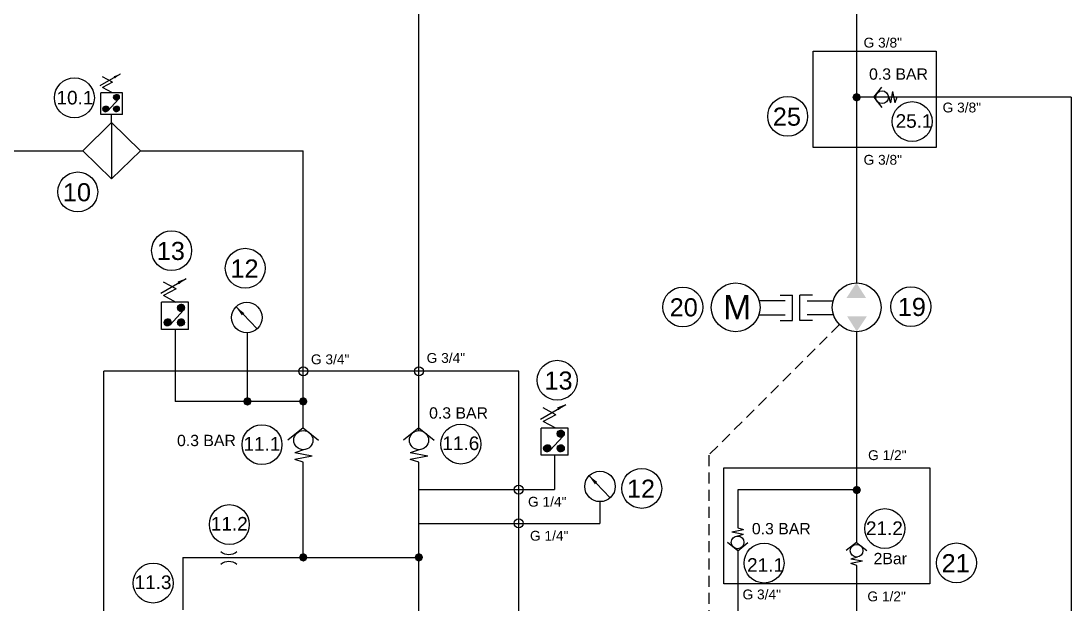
# Model space of a CAD drawing. Header units: inches. Extents: x -45549 to -45252, y 2679 to 2889.
# Drawn here: x -45481.1 to -45374.3, y 2745.2 to 2804.5 of the extents above; entities that cross this region are included whole.
import ezdxf

# ---------------------------------------------------------------- set-up
doc = ezdxf.new("R2010")
doc.units = ezdxf.units.IN
doc.header["$MEASUREMENT"] = 0
doc.linetypes.add('HIDDEN', pattern=[3.5, 2.25, -1.25])
doc.layers.add('katman 1', color=7, linetype='Continuous')
doc.styles.get("Standard").update_dxf_attribs({"font": 'arial.ttf'})

msp = doc.modelspace()

# ---------------------------------------------------------------- linework, layer by layer
at = {"color": 5, "linetype": 'ByBlock'}
for p, q in [((-45440.66, 2762.87), (-45440.66, 2817.24)), ((-45396.13, 2777.89), (-45396.13, 2816.89)), ((-45374.33, 2796.78), (-45396.13, 2796.78)), ((-45374.33, 2796.78), (-45374.33, 2705.15)), ((-45501.73, 2791.34), (-45474.83, 2791.34)), ((-45468.98, 2791.34), (-45452.42, 2791.34)), ((-45452.42, 2763.16), (-45452.42, 2791.34)), ((-45465.46, 2773.17), (-45465.46, 2765.84)), ((-45458.1, 2765.84), (-45458.1, 2772.85)), ((-45396.12, 2751.47), (-45396.12, 2772.94)), ((-45452.42, 2765.84), (-45465.46, 2765.84)), ((-45426.85, 2760.36), (-45426.85, 2756.87)), ((-45452.42, 2749.97), (-45452.42, 2759.65)), ((-45440.66, 2747.22), (-45440.66, 2759.65)), ((-45440.66, 2738.34), (-45440.66, 2758.73)), ((-45440.66, 2756.87), (-45426.85, 2756.87)), ((-45408.23, 2756.83), (-45408.23, 2752.98)), ((-45396.12, 2756.83), (-45408.23, 2756.83)), ((-45422.24, 2755.64), (-45422.24, 2753.43)), ((-45440.66, 2753.43), (-45422.24, 2753.43)), ((-45408.23, 2750.65), (-45408.23, 2693.37)), ((-45464.68, 2749.97), (-45440.66, 2749.97)), ((-45464.68, 2749.97), (-45464.68, 2744.63)), ((-45396.12, 2741.48), (-45396.12, 2749.15))]:
    msp.add_line(p, q, dxfattribs=at)
at = {"color": 7, "linetype": 'ByBlock'}
for p, q in [((-45473.07, 2797.97), (-45471, 2799.17)), ((-45471.81, 2798.32), (-45472.84, 2798.87)), ((-45471.81, 2798.32), (-45472.84, 2797.77)), ((-45471.81, 2797.22), (-45472.84, 2797.77)), ((-45471.21, 2796.59), (-45472.3, 2795.4)), ((-45471.7, 2796.85), (-45471.35, 2796.5)), ((-45471.7, 2796.83), (-45471.37, 2796.5)), ((-45471.7, 2796.82), (-45471.38, 2796.5)), ((-45471.7, 2796.81), (-45471.39, 2796.5)), ((-45471.7, 2796.79), (-45471.41, 2796.49)), ((-45471.7, 2796.78), (-45471.42, 2796.49)), ((-45471.7, 2796.76), (-45471.44, 2796.5)), ((-45471.7, 2796.74), (-45471.46, 2796.5)), ((-45471.7, 2796.72), (-45471.48, 2796.5)), ((-45471.69, 2796.88), (-45471.32, 2796.51)), ((-45471.69, 2796.87), (-45471.33, 2796.51)), ((-45471.69, 2796.86), (-45471.34, 2796.5)), ((-45471.69, 2796.7), (-45471.5, 2796.51)), ((-45471.68, 2796.9), (-45471.29, 2796.52)), ((-45471.68, 2796.89), (-45471.3, 2796.52)), ((-45471.68, 2796.68), (-45471.52, 2796.51)), ((-45471.67, 2796.92), (-45471.27, 2796.53)), ((-45471.67, 2796.91), (-45471.28, 2796.53)), ((-45471.67, 2796.65), (-45471.55, 2796.53)), ((-45471.66, 2796.93), (-45471.26, 2796.54)), ((-45471.65, 2796.95), (-45471.25, 2796.55)), ((-45471.65, 2796.94), (-45471.25, 2796.54)), ((-45471.64, 2796.96), (-45471.24, 2796.56)), ((-45471.64, 2796.61), (-45471.59, 2796.56)), ((-45471.63, 2796.98), (-45471.22, 2796.57)), ((-45471.63, 2796.97), (-45471.23, 2796.56)), ((-45471.62, 2796.99), (-45471.21, 2796.58)), ((-45471.61, 2796.99), (-45471.2, 2796.59)), ((-45471.6, 2797), (-45471.2, 2796.6)), ((-45471.59, 2797.01), (-45471.19, 2796.61)), ((-45471.58, 2797.01), (-45471.18, 2796.61)), ((-45471.57, 2797.03), (-45471.17, 2796.63)), ((-45471.57, 2797.02), (-45471.18, 2796.62)), ((-45471.56, 2797.03), (-45471.17, 2796.64)), ((-45471.55, 2797.04), (-45471.16, 2796.65)), ((-45471.53, 2797.04), (-45471.15, 2796.66)), ((-45471.52, 2797.05), (-45471.15, 2796.67)), ((-45471.51, 2797.05), (-45471.15, 2796.69)), ((-45471.5, 2797.06), (-45471.14, 2796.7)), ((-45471.49, 2797.06), (-45471.14, 2796.71)), ((-45471.48, 2797.06), (-45471.14, 2796.72)), ((-45471.46, 2797.07), (-45471.13, 2796.74)), ((-45471.45, 2797.07), (-45471.13, 2796.75)), ((-45471.43, 2797.07), (-45471.13, 2796.76)), ((-45471.42, 2797.07), (-45471.13, 2796.78)), ((-45471.4, 2797.07), (-45471.13, 2796.79)), ((-45471.39, 2797.07), (-45471.13, 2796.81)), ((-45471.37, 2797.06), (-45471.13, 2796.83)), ((-45471.35, 2797.06), (-45471.14, 2796.85)), ((-45471.33, 2797.05), (-45471.14, 2796.87)), ((-45471.3, 2797.04), (-45471.15, 2796.9)), ((-45471.27, 2797.03), (-45471.17, 2796.93)), ((-45472.8, 2795.64), (-45472.46, 2795.31)), ((-45472.8, 2795.63), (-45472.48, 2795.31)), ((-45472.8, 2795.62), (-45472.49, 2795.31)), ((-45472.8, 2795.6), (-45472.51, 2795.31)), ((-45472.8, 2795.59), (-45472.52, 2795.31)), ((-45472.8, 2795.57), (-45472.54, 2795.31)), ((-45472.8, 2795.55), (-45472.55, 2795.31)), ((-45472.8, 2795.53), (-45472.57, 2795.31)), ((-45472.79, 2795.68), (-45472.43, 2795.32)), ((-45472.79, 2795.67), (-45472.44, 2795.32)), ((-45472.79, 2795.66), (-45472.45, 2795.31)), ((-45472.79, 2795.51), (-45472.59, 2795.32)), ((-45472.78, 2795.7), (-45472.4, 2795.33)), ((-45472.78, 2795.69), (-45472.41, 2795.32)), ((-45472.78, 2795.49), (-45472.62, 2795.33)), ((-45472.77, 2795.73), (-45472.38, 2795.34)), ((-45472.77, 2795.72), (-45472.39, 2795.33)), ((-45472.77, 2795.46), (-45472.65, 2795.34)), ((-45472.76, 2795.75), (-45472.36, 2795.35)), ((-45472.76, 2795.74), (-45472.37, 2795.34)), ((-45472.75, 2795.75), (-45472.35, 2795.36)), ((-45472.74, 2795.77), (-45472.33, 2795.37)), ((-45472.74, 2795.76), (-45472.34, 2795.36)), ((-45472.74, 2795.42), (-45472.69, 2795.37)), ((-45472.73, 2795.78), (-45472.33, 2795.38)), ((-45472.72, 2795.8), (-45472.31, 2795.39)), ((-45472.72, 2795.79), (-45472.32, 2795.38)), ((-45472.71, 2795.81), (-45472.3, 2795.4)), ((-45472.7, 2795.81), (-45472.29, 2795.41)), ((-45472.69, 2795.82), (-45472.29, 2795.42)), ((-45472.68, 2795.83), (-45472.28, 2795.43)), ((-45472.67, 2795.83), (-45472.27, 2795.43)), ((-45472.66, 2795.84), (-45472.27, 2795.44)), ((-45472.65, 2795.84), (-45472.26, 2795.45)), ((-45472.64, 2795.85), (-45472.26, 2795.46)), ((-45472.63, 2795.85), (-45472.25, 2795.47)), ((-45472.62, 2795.86), (-45472.25, 2795.49)), ((-45472.61, 2795.86), (-45472.24, 2795.5)), ((-45472.6, 2795.87), (-45472.24, 2795.51)), ((-45472.59, 2795.87), (-45472.24, 2795.52)), ((-45472.57, 2795.87), (-45472.23, 2795.53)), ((-45472.56, 2795.88), (-45472.23, 2795.55)), ((-45472.55, 2795.88), (-45472.23, 2795.56)), ((-45472.53, 2795.88), (-45472.23, 2795.57)), ((-45472.52, 2795.88), (-45472.23, 2795.59)), ((-45472.5, 2795.88), (-45472.23, 2795.61)), ((-45472.48, 2795.88), (-45472.23, 2795.62)), ((-45472.47, 2795.88), (-45472.23, 2795.64)), ((-45472.45, 2795.87), (-45472.24, 2795.66)), ((-45472.42, 2795.87), (-45472.24, 2795.68)), ((-45472.4, 2795.86), (-45472.25, 2795.71)), ((-45472.37, 2795.84), (-45472.27, 2795.74)), ((-45471.91, 2794.22), (-45471.91, 2795.03)), ((-45471.7, 2795.66), (-45471.35, 2795.31)), ((-45471.7, 2795.64), (-45471.37, 2795.31)), ((-45471.7, 2795.63), (-45471.38, 2795.31)), ((-45471.7, 2795.62), (-45471.39, 2795.31)), ((-45471.7, 2795.6), (-45471.41, 2795.31)), ((-45471.7, 2795.59), (-45471.42, 2795.31)), ((-45471.7, 2795.57), (-45471.44, 2795.31)), ((-45471.7, 2795.55), (-45471.46, 2795.31)), ((-45471.7, 2795.53), (-45471.48, 2795.31)), ((-45471.69, 2795.69), (-45471.32, 2795.32)), ((-45471.69, 2795.68), (-45471.33, 2795.32)), ((-45471.69, 2795.67), (-45471.34, 2795.32)), ((-45471.69, 2795.51), (-45471.5, 2795.32)), ((-45471.68, 2795.72), (-45471.29, 2795.33)), ((-45471.68, 2795.7), (-45471.3, 2795.33)), ((-45471.68, 2795.49), (-45471.52, 2795.33)), ((-45471.67, 2795.74), (-45471.27, 2795.34)), ((-45471.67, 2795.73), (-45471.28, 2795.34)), ((-45471.67, 2795.46), (-45471.55, 2795.34)), ((-45471.66, 2795.75), (-45471.26, 2795.35)), ((-45471.65, 2795.76), (-45471.25, 2795.36)), ((-45471.65, 2795.75), (-45471.25, 2795.36)), ((-45471.64, 2795.77), (-45471.24, 2795.37)), ((-45471.64, 2795.42), (-45471.59, 2795.37)), ((-45471.63, 2795.79), (-45471.22, 2795.38)), ((-45471.63, 2795.78), (-45471.23, 2795.38)), ((-45471.62, 2795.8), (-45471.21, 2795.39)), ((-45471.61, 2795.81), (-45471.2, 2795.4)), ((-45471.6, 2795.81), (-45471.2, 2795.41)), ((-45471.59, 2795.82), (-45471.19, 2795.42)), ((-45471.58, 2795.83), (-45471.18, 2795.43)), ((-45471.57, 2795.84), (-45471.17, 2795.44)), ((-45471.57, 2795.83), (-45471.18, 2795.43)), ((-45471.56, 2795.84), (-45471.17, 2795.45)), ((-45471.55, 2795.85), (-45471.16, 2795.46)), ((-45471.53, 2795.85), (-45471.15, 2795.47)), ((-45471.52, 2795.86), (-45471.15, 2795.49)), ((-45471.51, 2795.86), (-45471.15, 2795.5)), ((-45471.5, 2795.87), (-45471.14, 2795.51)), ((-45471.49, 2795.87), (-45471.14, 2795.52)), ((-45471.48, 2795.87), (-45471.14, 2795.53)), ((-45471.46, 2795.88), (-45471.13, 2795.55)), ((-45471.45, 2795.88), (-45471.13, 2795.56)), ((-45471.43, 2795.88), (-45471.13, 2795.57)), ((-45471.42, 2795.88), (-45471.13, 2795.59)), ((-45471.4, 2795.88), (-45471.13, 2795.61)), ((-45471.39, 2795.88), (-45471.13, 2795.62)), ((-45471.37, 2795.88), (-45471.13, 2795.64)), ((-45471.35, 2795.87), (-45471.14, 2795.66)), ((-45471.33, 2795.87), (-45471.14, 2795.68)), ((-45471.3, 2795.86), (-45471.15, 2795.71)), ((-45471.27, 2795.84), (-45471.17, 2795.74)), ((-45471.91, 2794.22), (-45471.91, 2788.47)), ((-45403.4, 2776.07), (-45406.05, 2776.07)), ((-45401.16, 2776.07), (-45398.52, 2776.07)), ((-45406.08, 2774.64), (-45403.4, 2774.64)), ((-45398.48, 2774.64), (-45401.16, 2774.64)), ((-45423.35, 2758.28), (-45421.2, 2756.04))]:
    msp.add_line(p, q, dxfattribs=at)
at = {"color": 2, "ltscale": 5}
for p, q in [((-45470.8, 2797.23), (-45473.01, 2797.23)), ((-45473.01, 2795.03), (-45473.01, 2797.23)), ((-45470.8, 2795.02), (-45470.8, 2797.23)), ((-45470.8, 2795.02), (-45473.01, 2795.03)), ((-45474.83, 2791.34), (-45471.91, 2794.22)), ((-45468.98, 2791.34), (-45471.91, 2794.22)), ((-45474.83, 2791.34), (-45471.91, 2788.47)), ((-45468.98, 2791.34), (-45471.91, 2788.47)), ((-45464.09, 2775.92), (-45466.84, 2775.92)), ((-45466.84, 2773.17), (-45466.84, 2775.92)), ((-45464.09, 2773.17), (-45464.09, 2775.92)), ((-45464.09, 2773.17), (-45466.84, 2773.17))]:
    msp.add_line(p, q, dxfattribs=at)
at = {"color": 2, "linetype": 'ByBlock'}
for p, q in [((-45394.39, 2796.78), (-45393.56, 2797.82)), ((-45392.47, 2797.38), (-45392.69, 2796.2)), ((-45392.47, 2797.38), (-45392.24, 2796.2)), ((-45394.39, 2796.78), (-45393.56, 2795.74)), ((-45392.91, 2796.86), (-45392.69, 2796.2)), ((-45392.05, 2796.78), (-45392.24, 2796.2)), ((-45403.92, 2776.64), (-45402.65, 2776.64)), ((-45402.65, 2774.07), (-45402.65, 2776.64)), ((-45400.64, 2776.64), (-45401.92, 2776.64)), ((-45401.92, 2774.07), (-45401.92, 2776.64)), ((-45403.92, 2774.07), (-45402.65, 2774.07)), ((-45400.64, 2774.07), (-45401.92, 2774.07)), ((-45452.42, 2763.16), (-45453.98, 2761.9)), ((-45452.42, 2763.16), (-45450.86, 2761.9)), ((-45440.66, 2763.16), (-45442.21, 2761.9)), ((-45440.66, 2763.16), (-45439.1, 2761.9)), ((-45425.47, 2763.12), (-45428.22, 2763.12)), ((-45428.22, 2760.36), (-45428.22, 2763.12)), ((-45425.47, 2760.36), (-45425.47, 2763.12)), ((-45452.3, 2760.93), (-45453.29, 2760.61)), ((-45452.42, 2760.89), (-45452.42, 2760.92)), ((-45440.54, 2760.93), (-45441.53, 2760.61)), ((-45440.66, 2760.89), (-45440.66, 2760.92)), ((-45451.52, 2760.27), (-45453.29, 2760.61)), ((-45451.52, 2760.27), (-45453.29, 2759.93)), ((-45452.42, 2759.65), (-45453.29, 2759.93)), ((-45439.76, 2760.27), (-45441.53, 2760.61)), ((-45439.76, 2760.27), (-45441.53, 2759.93)), ((-45440.66, 2759.65), (-45441.53, 2759.93)), ((-45425.47, 2760.36), (-45428.22, 2760.36)), ((-45408.83, 2752.57), (-45407.65, 2752.8)), ((-45408.83, 2752.57), (-45407.65, 2752.35)), ((-45408.31, 2752.13), (-45407.65, 2752.35)), ((-45408.23, 2752.98), (-45407.65, 2752.8)), ((-45408.23, 2750.65), (-45409.27, 2751.49)), ((-45408.23, 2750.65), (-45407.19, 2751.49)), ((-45396.15, 2751.49), (-45397.19, 2750.66)), ((-45396.15, 2751.49), (-45395.11, 2750.66)), ((-45396.07, 2750.01), (-45396.73, 2749.8)), ((-45395.55, 2749.57), (-45396.73, 2749.8)), ((-45395.55, 2749.57), (-45396.73, 2749.34)), ((-45396.12, 2749.15), (-45396.73, 2749.34))]:
    msp.add_line(p, q, dxfattribs=at)
at = {"color": 7}
for p, q in [((-45466.92, 2776.85), (-45464.34, 2778.35)), ((-45465.35, 2777.29), (-45466.64, 2777.98)), ((-45465.35, 2777.29), (-45466.64, 2776.6)), ((-45465.35, 2775.91), (-45466.64, 2776.6)), ((-45464.91, 2775.72), (-45464.5, 2775.31)), ((-45464.89, 2775.72), (-45464.5, 2775.32)), ((-45464.88, 2775.72), (-45464.49, 2775.34)), ((-45464.86, 2775.72), (-45464.49, 2775.36)), ((-45464.84, 2775.72), (-45464.49, 2775.38)), ((-45464.82, 2775.72), (-45464.5, 2775.4)), ((-45464.79, 2775.72), (-45464.5, 2775.42)), ((-45464.59, 2775.12), (-45465.96, 2773.63)), ((-45465.21, 2775.43), (-45464.79, 2775.01)), ((-45465.21, 2775.41), (-45464.81, 2775.01)), ((-45465.21, 2775.39), (-45464.82, 2775.01)), ((-45465.21, 2775.37), (-45464.84, 2775)), ((-45465.21, 2775.35), (-45464.86, 2775)), ((-45465.21, 2775.33), (-45464.88, 2775.01)), ((-45465.21, 2775.31), (-45464.9, 2775.01)), ((-45465.2, 2775.46), (-45464.76, 2775.02)), ((-45465.2, 2775.44), (-45464.77, 2775.01)), ((-45465.2, 2775.29), (-45464.93, 2775.01)), ((-45465.2, 2775.26), (-45464.95, 2775.02)), ((-45465.19, 2775.49), (-45464.73, 2775.03)), ((-45465.19, 2775.47), (-45464.74, 2775.02)), ((-45465.19, 2775.23), (-45464.98, 2775.03)), ((-45465.18, 2775.52), (-45464.7, 2775.04)), ((-45465.18, 2775.5), (-45464.71, 2775.03)), ((-45465.17, 2775.53), (-45464.69, 2775.04)), ((-45465.17, 2775.2), (-45465.02, 2775.04)), ((-45465.16, 2775.55), (-45464.66, 2775.06)), ((-45465.16, 2775.54), (-45464.67, 2775.05)), ((-45465.15, 2775.57), (-45464.65, 2775.07)), ((-45465.14, 2775.58), (-45464.64, 2775.07)), ((-45465.14, 2775.14), (-45465.07, 2775.08)), ((-45465.13, 2775.59), (-45464.63, 2775.08)), ((-45465.12, 2775.6), (-45464.62, 2775.09)), ((-45465.11, 2775.61), (-45464.61, 2775.1)), ((-45465.1, 2775.62), (-45464.6, 2775.11)), ((-45465.09, 2775.63), (-45464.59, 2775.12)), ((-45465.08, 2775.64), (-45464.58, 2775.13)), ((-45465.07, 2775.65), (-45464.57, 2775.14)), ((-45465.06, 2775.65), (-45464.56, 2775.15)), ((-45465.05, 2775.66), (-45464.55, 2775.17)), ((-45465.04, 2775.67), (-45464.55, 2775.18)), ((-45465.03, 2775.68), (-45464.54, 2775.19)), ((-45465.01, 2775.68), (-45464.53, 2775.2)), ((-45465, 2775.69), (-45464.53, 2775.22)), ((-45464.99, 2775.7), (-45464.52, 2775.23)), ((-45464.97, 2775.7), (-45464.51, 2775.24)), ((-45464.96, 2775.71), (-45464.51, 2775.26)), ((-45464.94, 2775.71), (-45464.51, 2775.27)), ((-45464.93, 2775.71), (-45464.5, 2775.29)), ((-45464.77, 2775.71), (-45464.5, 2775.45)), ((-45464.74, 2775.7), (-45464.51, 2775.48)), ((-45464.71, 2775.69), (-45464.52, 2775.51)), ((-45464.67, 2775.67), (-45464.54, 2775.55)), ((-45459.26, 2775.46), (-45457.11, 2773.23)), ((-45466.58, 2773.94), (-45466.16, 2773.52)), ((-45466.58, 2773.92), (-45466.18, 2773.52)), ((-45466.58, 2773.91), (-45466.2, 2773.52)), ((-45466.58, 2773.89), (-45466.21, 2773.52)), ((-45466.58, 2773.87), (-45466.23, 2773.52)), ((-45466.58, 2773.85), (-45466.25, 2773.52)), ((-45466.58, 2773.83), (-45466.28, 2773.52)), ((-45466.58, 2773.8), (-45466.3, 2773.53)), ((-45466.57, 2773.99), (-45466.11, 2773.54)), ((-45466.57, 2773.97), (-45466.13, 2773.53)), ((-45466.57, 2773.96), (-45466.14, 2773.53)), ((-45466.57, 2773.78), (-45466.33, 2773.53)), ((-45466.56, 2774.02), (-45466.09, 2773.55)), ((-45466.56, 2774), (-45466.1, 2773.54)), ((-45466.56, 2773.75), (-45466.36, 2773.54)), ((-45466.55, 2774.03), (-45466.07, 2773.55)), ((-45466.54, 2774.06), (-45466.05, 2773.57)), ((-45466.54, 2774.04), (-45466.06, 2773.56)), ((-45466.54, 2773.71), (-45466.39, 2773.56)), ((-45466.53, 2774.07), (-45466.03, 2773.57)), ((-45466.52, 2774.08), (-45466.02, 2773.58)), ((-45466.51, 2774.09), (-45466.01, 2773.59)), ((-45466.51, 2773.66), (-45466.45, 2773.59)), ((-45466.5, 2774.11), (-45465.99, 2773.61)), ((-45466.5, 2774.1), (-45466, 2773.6)), ((-45466.49, 2774.12), (-45465.98, 2773.62)), ((-45466.48, 2774.13), (-45465.97, 2773.63)), ((-45466.47, 2774.14), (-45465.96, 2773.64)), ((-45466.46, 2774.15), (-45465.95, 2773.65)), ((-45466.45, 2774.16), (-45465.94, 2773.66)), ((-45466.43, 2774.17), (-45465.93, 2773.67)), ((-45466.42, 2774.18), (-45465.93, 2773.68)), ((-45466.41, 2774.18), (-45465.92, 2773.69)), ((-45466.4, 2774.19), (-45465.91, 2773.7)), ((-45466.39, 2774.2), (-45465.9, 2773.72)), ((-45466.37, 2774.2), (-45465.9, 2773.73)), ((-45466.36, 2774.21), (-45465.89, 2773.74)), ((-45466.34, 2774.22), (-45465.89, 2773.76)), ((-45466.33, 2774.22), (-45465.88, 2773.77)), ((-45466.31, 2774.22), (-45465.88, 2773.79)), ((-45466.3, 2774.23), (-45465.87, 2773.8)), ((-45466.28, 2774.23), (-45465.87, 2773.82)), ((-45466.27, 2774.23), (-45465.87, 2773.84)), ((-45466.25, 2774.24), (-45465.87, 2773.85)), ((-45466.23, 2774.24), (-45465.87, 2773.87)), ((-45466.21, 2774.24), (-45465.87, 2773.89)), ((-45466.19, 2774.23), (-45465.87, 2773.91)), ((-45466.16, 2774.23), (-45465.87, 2773.94)), ((-45466.14, 2774.23), (-45465.88, 2773.96)), ((-45466.11, 2774.22), (-45465.88, 2773.99)), ((-45466.08, 2774.21), (-45465.9, 2774.02)), ((-45466.04, 2774.19), (-45465.92, 2774.06)), ((-45465.21, 2773.94), (-45464.79, 2773.52)), ((-45465.21, 2773.92), (-45464.81, 2773.52)), ((-45465.21, 2773.91), (-45464.82, 2773.52)), ((-45465.21, 2773.89), (-45464.84, 2773.52)), ((-45465.21, 2773.87), (-45464.86, 2773.52)), ((-45465.21, 2773.85), (-45464.88, 2773.52)), ((-45465.21, 2773.83), (-45464.9, 2773.52)), ((-45465.2, 2773.97), (-45464.76, 2773.53)), ((-45465.2, 2773.96), (-45464.77, 2773.53)), ((-45465.2, 2773.8), (-45464.93, 2773.53)), ((-45465.2, 2773.78), (-45464.95, 2773.53)), ((-45465.19, 2774), (-45464.73, 2773.54)), ((-45465.19, 2773.99), (-45464.74, 2773.54)), ((-45465.19, 2773.75), (-45464.98, 2773.54)), ((-45465.18, 2774.03), (-45464.7, 2773.55)), ((-45465.18, 2774.02), (-45464.71, 2773.55)), ((-45465.17, 2774.04), (-45464.69, 2773.56)), ((-45465.17, 2773.71), (-45465.02, 2773.56)), ((-45465.16, 2774.07), (-45464.66, 2773.57)), ((-45465.16, 2774.06), (-45464.67, 2773.57)), ((-45465.15, 2774.08), (-45464.65, 2773.58)), ((-45465.14, 2774.09), (-45464.64, 2773.59)), ((-45465.14, 2773.66), (-45465.07, 2773.59)), ((-45465.13, 2774.1), (-45464.63, 2773.6)), ((-45465.12, 2774.11), (-45464.62, 2773.61)), ((-45465.11, 2774.12), (-45464.61, 2773.62)), ((-45465.1, 2774.13), (-45464.6, 2773.63)), ((-45465.09, 2774.14), (-45464.59, 2773.64)), ((-45465.08, 2774.15), (-45464.58, 2773.65)), ((-45465.07, 2774.16), (-45464.57, 2773.66)), ((-45465.06, 2774.17), (-45464.56, 2773.67)), ((-45465.05, 2774.18), (-45464.55, 2773.68)), ((-45465.04, 2774.18), (-45464.55, 2773.69)), ((-45465.03, 2774.19), (-45464.54, 2773.7)), ((-45465.01, 2774.2), (-45464.53, 2773.72)), ((-45465, 2774.2), (-45464.53, 2773.73)), ((-45464.99, 2774.21), (-45464.52, 2773.74)), ((-45464.97, 2774.22), (-45464.51, 2773.76)), ((-45464.96, 2774.22), (-45464.51, 2773.77)), ((-45464.94, 2774.22), (-45464.51, 2773.79)), ((-45464.93, 2774.23), (-45464.5, 2773.8)), ((-45464.91, 2774.23), (-45464.5, 2773.82)), ((-45464.89, 2774.23), (-45464.5, 2773.84)), ((-45464.88, 2774.24), (-45464.49, 2773.85)), ((-45464.86, 2774.24), (-45464.49, 2773.87)), ((-45464.84, 2774.24), (-45464.49, 2773.89)), ((-45464.82, 2774.23), (-45464.5, 2773.91)), ((-45464.79, 2774.23), (-45464.5, 2773.94)), ((-45464.77, 2774.23), (-45464.5, 2773.96)), ((-45464.74, 2774.22), (-45464.51, 2773.99)), ((-45464.71, 2774.21), (-45464.52, 2774.02)), ((-45464.67, 2774.19), (-45464.54, 2774.06)), ((-45428.3, 2764.04), (-45425.72, 2765.54)), ((-45426.73, 2764.48), (-45428.02, 2765.17)), ((-45426.73, 2764.48), (-45428.02, 2763.79)), ((-45426.73, 2763.11), (-45428.02, 2763.79)), ((-45426.32, 2762.9), (-45425.89, 2762.47)), ((-45426.31, 2762.91), (-45425.88, 2762.48)), ((-45426.29, 2762.91), (-45425.88, 2762.5)), ((-45426.28, 2762.91), (-45425.88, 2762.52)), ((-45426.26, 2762.91), (-45425.88, 2762.53)), ((-45426.24, 2762.92), (-45425.88, 2762.55)), ((-45426.22, 2762.91), (-45425.88, 2762.57)), ((-45426.2, 2762.91), (-45425.88, 2762.59)), ((-45426.17, 2762.91), (-45425.88, 2762.62)), ((-45426.15, 2762.9), (-45425.89, 2762.64)), ((-45425.97, 2762.31), (-45427.34, 2760.83)), ((-45426.59, 2762.62), (-45426.17, 2762.2)), ((-45426.59, 2762.6), (-45426.19, 2762.2)), ((-45426.59, 2762.59), (-45426.21, 2762.2)), ((-45426.59, 2762.57), (-45426.22, 2762.2)), ((-45426.59, 2762.55), (-45426.24, 2762.2)), ((-45426.59, 2762.53), (-45426.26, 2762.2)), ((-45426.59, 2762.51), (-45426.29, 2762.2)), ((-45426.59, 2762.48), (-45426.31, 2762.2)), ((-45426.58, 2762.67), (-45426.12, 2762.21)), ((-45426.58, 2762.65), (-45426.14, 2762.21)), ((-45426.58, 2762.64), (-45426.15, 2762.21)), ((-45426.58, 2762.46), (-45426.34, 2762.21)), ((-45426.57, 2762.7), (-45426.1, 2762.23)), ((-45426.57, 2762.68), (-45426.11, 2762.22)), ((-45426.57, 2762.43), (-45426.37, 2762.22)), ((-45426.56, 2762.71), (-45426.08, 2762.23)), ((-45426.55, 2762.73), (-45426.06, 2762.24)), ((-45426.55, 2762.72), (-45426.07, 2762.24)), ((-45426.55, 2762.39), (-45426.4, 2762.24)), ((-45426.54, 2762.75), (-45426.04, 2762.25)), ((-45426.53, 2762.76), (-45426.03, 2762.26)), ((-45426.52, 2762.77), (-45426.02, 2762.27)), ((-45426.52, 2762.34), (-45426.46, 2762.27)), ((-45426.51, 2762.79), (-45426, 2762.29)), ((-45426.51, 2762.78), (-45426.01, 2762.28)), ((-45426.5, 2762.8), (-45425.99, 2762.29)), ((-45426.49, 2762.81), (-45425.98, 2762.3)), ((-45426.48, 2762.82), (-45425.97, 2762.31)), ((-45426.47, 2762.83), (-45425.96, 2762.32)), ((-45426.46, 2762.84), (-45425.95, 2762.34)), ((-45426.44, 2762.85), (-45425.94, 2762.35)), ((-45426.43, 2762.86), (-45425.94, 2762.36)), ((-45426.42, 2762.86), (-45425.93, 2762.37)), ((-45426.41, 2762.87), (-45425.92, 2762.38)), ((-45426.4, 2762.88), (-45425.91, 2762.4)), ((-45426.38, 2762.88), (-45425.91, 2762.41)), ((-45426.37, 2762.89), (-45425.9, 2762.42)), ((-45426.35, 2762.89), (-45425.9, 2762.44)), ((-45426.34, 2762.9), (-45425.89, 2762.45)), ((-45426.12, 2762.9), (-45425.89, 2762.67)), ((-45426.09, 2762.89), (-45425.91, 2762.7)), ((-45426.05, 2762.86), (-45425.93, 2762.74)), ((-45427.97, 2761.08), (-45427.6, 2760.71)), ((-45427.97, 2761.06), (-45427.62, 2760.71)), ((-45427.96, 2761.15), (-45427.53, 2760.72)), ((-45427.96, 2761.13), (-45427.54, 2760.72)), ((-45427.96, 2761.12), (-45427.56, 2760.71)), ((-45427.96, 2761.1), (-45427.58, 2760.71)), ((-45427.96, 2761.04), (-45427.64, 2760.71)), ((-45427.96, 2761.02), (-45427.66, 2760.71)), ((-45427.96, 2761), (-45427.68, 2760.72)), ((-45427.95, 2761.18), (-45427.5, 2760.73)), ((-45427.95, 2761.17), (-45427.51, 2760.72)), ((-45427.95, 2760.97), (-45427.71, 2760.73)), ((-45427.94, 2761.21), (-45427.47, 2760.74)), ((-45427.94, 2761.2), (-45427.48, 2760.73)), ((-45427.94, 2760.94), (-45427.74, 2760.74)), ((-45427.93, 2761.24), (-45427.44, 2760.75)), ((-45427.93, 2761.22), (-45427.45, 2760.75)), ((-45427.93, 2760.9), (-45427.77, 2760.75)), ((-45427.92, 2761.25), (-45427.43, 2760.76)), ((-45427.91, 2761.26), (-45427.42, 2760.77)), ((-45427.9, 2761.28), (-45427.39, 2760.78)), ((-45427.9, 2761.27), (-45427.4, 2760.77)), ((-45427.89, 2761.3), (-45427.38, 2760.79)), ((-45427.89, 2760.85), (-45427.83, 2760.79)), ((-45427.88, 2761.31), (-45427.37, 2760.8)), ((-45427.87, 2761.32), (-45427.36, 2760.81)), ((-45427.86, 2761.33), (-45427.35, 2760.82)), ((-45427.85, 2761.34), (-45427.34, 2760.83)), ((-45427.84, 2761.34), (-45427.33, 2760.84)), ((-45427.83, 2761.35), (-45427.32, 2760.85)), ((-45427.82, 2761.36), (-45427.32, 2760.86)), ((-45427.8, 2761.37), (-45427.31, 2760.87)), ((-45427.79, 2761.38), (-45427.3, 2760.88)), ((-45427.78, 2761.38), (-45427.29, 2760.9)), ((-45427.77, 2761.39), (-45427.29, 2760.91)), ((-45427.75, 2761.4), (-45427.28, 2760.92)), ((-45427.74, 2761.4), (-45427.27, 2760.94)), ((-45427.73, 2761.41), (-45427.27, 2760.95)), ((-45427.71, 2761.41), (-45427.26, 2760.96)), ((-45427.7, 2761.42), (-45427.26, 2760.98)), ((-45427.68, 2761.42), (-45427.26, 2761)), ((-45427.66, 2761.42), (-45427.25, 2761.01)), ((-45427.65, 2761.43), (-45427.25, 2761.03)), ((-45427.63, 2761.43), (-45427.25, 2761.05)), ((-45427.61, 2761.43), (-45427.25, 2761.07)), ((-45427.59, 2761.43), (-45427.25, 2761.09)), ((-45427.57, 2761.43), (-45427.25, 2761.11)), ((-45427.55, 2761.42), (-45427.25, 2761.13)), ((-45427.52, 2761.42), (-45427.26, 2761.15)), ((-45427.49, 2761.41), (-45427.27, 2761.18)), ((-45427.46, 2761.4), (-45427.28, 2761.21)), ((-45427.42, 2761.38), (-45427.3, 2761.25)), ((-45426.59, 2761.13), (-45426.17, 2760.72)), ((-45426.59, 2761.12), (-45426.19, 2760.71)), ((-45426.59, 2761.1), (-45426.21, 2760.71)), ((-45426.59, 2761.08), (-45426.22, 2760.71)), ((-45426.59, 2761.06), (-45426.24, 2760.71)), ((-45426.59, 2761.04), (-45426.26, 2760.71)), ((-45426.59, 2761.02), (-45426.29, 2760.71)), ((-45426.59, 2761), (-45426.31, 2760.72)), ((-45426.58, 2761.18), (-45426.12, 2760.73)), ((-45426.58, 2761.17), (-45426.14, 2760.72)), ((-45426.58, 2761.15), (-45426.15, 2760.72)), ((-45426.58, 2760.97), (-45426.34, 2760.73)), ((-45426.57, 2761.21), (-45426.1, 2760.74)), ((-45426.57, 2761.2), (-45426.11, 2760.73)), ((-45426.57, 2760.94), (-45426.37, 2760.74)), ((-45426.56, 2761.22), (-45426.08, 2760.75)), ((-45426.55, 2761.25), (-45426.06, 2760.76)), ((-45426.55, 2761.24), (-45426.07, 2760.75)), ((-45426.55, 2760.9), (-45426.4, 2760.75)), ((-45426.54, 2761.26), (-45426.04, 2760.77)), ((-45426.53, 2761.27), (-45426.03, 2760.77)), ((-45426.52, 2761.28), (-45426.02, 2760.78)), ((-45426.52, 2760.85), (-45426.46, 2760.79)), ((-45426.51, 2761.31), (-45426, 2760.8)), ((-45426.51, 2761.3), (-45426.01, 2760.79)), ((-45426.5, 2761.32), (-45425.99, 2760.81)), ((-45426.49, 2761.33), (-45425.98, 2760.82)), ((-45426.48, 2761.34), (-45425.97, 2760.83)), ((-45426.47, 2761.34), (-45425.96, 2760.84)), ((-45426.46, 2761.35), (-45425.95, 2760.85)), ((-45426.44, 2761.36), (-45425.94, 2760.86)), ((-45426.43, 2761.37), (-45425.94, 2760.87)), ((-45426.42, 2761.38), (-45425.93, 2760.88)), ((-45426.41, 2761.38), (-45425.92, 2760.9)), ((-45426.4, 2761.39), (-45425.91, 2760.91)), ((-45426.38, 2761.4), (-45425.91, 2760.92)), ((-45426.37, 2761.4), (-45425.9, 2760.94)), ((-45426.35, 2761.41), (-45425.9, 2760.95)), ((-45426.34, 2761.41), (-45425.89, 2760.96)), ((-45426.32, 2761.42), (-45425.89, 2760.98)), ((-45426.31, 2761.42), (-45425.88, 2761)), ((-45426.29, 2761.42), (-45425.88, 2761.01)), ((-45426.28, 2761.43), (-45425.88, 2761.03)), ((-45426.26, 2761.43), (-45425.88, 2761.05)), ((-45426.24, 2761.43), (-45425.88, 2761.07)), ((-45426.22, 2761.43), (-45425.88, 2761.09)), ((-45426.2, 2761.43), (-45425.88, 2761.11)), ((-45426.17, 2761.42), (-45425.88, 2761.13)), ((-45426.15, 2761.42), (-45425.89, 2761.15)), ((-45426.12, 2761.41), (-45425.89, 2761.18)), ((-45426.09, 2761.4), (-45425.91, 2761.21)), ((-45426.05, 2761.38), (-45425.93, 2761.25))]:
    msp.add_line(p, q, dxfattribs=at)
at = {"color": 4, "linetype": 'HIDDEN', "ltscale": 0.5}
for p, q in [((-45397.88, 2773.66), (-45411.18, 2760.36)), ((-45411.18, 2760.36), (-45411.18, 2693.37))]:
    msp.add_line(p, q, dxfattribs=at)
at = {"color": 3, "linetype": 'ByBlock'}
for p, q in [((-45430.51, 2768.91), (-45472.72, 2768.91)), ((-45472.72, 2733.99), (-45472.72, 2768.91)), ((-45430.51, 2726.31), (-45430.51, 2768.91))]:
    msp.add_line(p, q, dxfattribs=at)
for points in [[(-45388.04, 2791.68), (-45400.57, 2791.68), (-45400.57, 2801.47), (-45388.04, 2801.47)], [(-45388.69, 2747.28), (-45409.63, 2747.28), (-45409.63, 2759.07), (-45388.69, 2759.07)]]:
    msp.add_lwpolyline(points, close=True, dxfattribs=at)
at = {"color": 7, "linetype": 'Continuous'}
for centre in [(-45475.7, 2796.72), (-45403.15, 2794.84), (-45390.49, 2794.31), (-45475.36, 2787.15), (-45465.81, 2781.18), (-45458.32, 2779.39), (-45413.81, 2775.44), (-45390.62, 2775.48), (-45426.59, 2767.99), (-45417.99, 2756.99), (-45393.27, 2752.9), (-45405.55, 2749.39), (-45385.98, 2749.41)]:
    msp.add_circle(centre, 2.03, dxfattribs=at)
at = {"color": 2, "linetype": 'ByBlock'}
for centre, radius in [((-45393.55, 2796.79), 0.648), ((-45408.44, 2775.41), 2.48), ((-45396.13, 2775.41), 2.48), ((-45452.41, 2761.9), 0.972), ((-45440.65, 2761.9), 0.972), ((-45422.24, 2757.19), 1.55), ((-45408.24, 2751.49), 0.648), ((-45396.14, 2750.65), 0.648)]:
    msp.add_circle(centre, radius, dxfattribs=at)
at = {"color": 7, "linetype": 'ByBlock'}
for centre, radius in [((-45471.42, 2796.78), 0.287), ((-45472.51, 2795.59), 0.287), ((-45471.42, 2795.59), 0.287), ((-45452.42, 2768.91), 0.46), ((-45440.66, 2768.91), 0.46), ((-45430.51, 2756.87), 0.46), ((-45430.51, 2753.43), 0.46)]:
    msp.add_circle(centre, radius, dxfattribs=at)
at = {"color": 7}
for centre, radius in [((-45464.85, 2775.36), 0.359), ((-45466.22, 2773.88), 0.359), ((-45464.85, 2773.88), 0.359), ((-45456.62, 2761.44), 2.03), ((-45436.39, 2761.5), 2.03), ((-45426.23, 2762.56), 0.359), ((-45427.61, 2761.07), 0.359), ((-45426.23, 2761.07), 0.359), ((-45459.94, 2753.31), 2.03), ((-45467.69, 2747.36), 2.03)]:
    msp.add_circle(centre, radius, dxfattribs=at)
at = {"color": 2, "ltscale": 5}
msp.add_circle((-45458.16, 2774.37), 1.55, dxfattribs=at)
at = {"color": 2, "linetype": 'ByBlock'}
for centre, start, end in [((-45459.99, 2751.52), 229.3428, 310.6572), ((-45459.99, 2748.3), 49.3428, 130.6572)]:
    msp.add_arc(centre, 1.25, start, end, dxfattribs=at)
at = {"color": 7, "linetype": 'ByBlock'}
for points in [[(-45471.71, 2798.91), (-45471.59, 2798.69), (-45471, 2799.17)], [(-45465.22, 2778.02), (-45465.07, 2777.75), (-45464.34, 2778.35)], [(-45396.16, 2777.9), (-45395.17, 2776.36), (-45397.17, 2776.36)], [(-45458.42, 2774.82), (-45458.67, 2774.59), (-45459.26, 2775.46)], [(-45396.12, 2772.95), (-45397.1, 2774.49), (-45395.1, 2774.49)], [(-45426.6, 2765.22), (-45426.45, 2764.95), (-45425.72, 2765.55)], [(-45422.51, 2757.64), (-45422.76, 2757.4), (-45423.35, 2758.28)]]:
    msp.add_solid(points, dxfattribs=at)
at = {"layer": 'katman 1', "color": 7, "linetype": 'Continuous', "lineweight": 9}
for points in [[(-45396.44, 2796.47), (-45396.57, 2796.78), (-45396.44, 2797.09)], [(-45396.13, 2796.35), (-45396.44, 2797.09), (-45396.13, 2797.22)], [(-45396.44, 2796.47), (-45396.44, 2797.09), (-45396.13, 2796.35)], [(-45396.13, 2796.35), (-45396.13, 2797.22), (-45395.82, 2796.47)], [(-45395.82, 2796.47), (-45396.13, 2797.22), (-45395.82, 2797.09)], [(-45395.82, 2796.47), (-45395.82, 2797.09), (-45395.7, 2796.78)], [(-45458.41, 2765.53), (-45458.54, 2765.84), (-45458.41, 2766.15)], [(-45458.1, 2765.41), (-45458.41, 2766.15), (-45458.1, 2766.28)], [(-45458.41, 2765.53), (-45458.41, 2766.15), (-45458.1, 2765.41)], [(-45458.1, 2765.41), (-45458.1, 2766.28), (-45457.79, 2765.53)], [(-45457.79, 2765.53), (-45458.1, 2766.28), (-45457.79, 2766.15)], [(-45457.79, 2765.53), (-45457.79, 2766.15), (-45457.67, 2765.84)], [(-45452.73, 2765.53), (-45452.86, 2765.84), (-45452.73, 2766.15)], [(-45452.42, 2765.41), (-45452.73, 2766.15), (-45452.42, 2766.28)], [(-45452.73, 2765.53), (-45452.73, 2766.15), (-45452.42, 2765.41)], [(-45452.42, 2765.41), (-45452.42, 2766.28), (-45452.12, 2765.53)], [(-45452.12, 2765.53), (-45452.42, 2766.28), (-45452.12, 2766.15)], [(-45452.12, 2765.53), (-45452.12, 2766.15), (-45451.99, 2765.84)], [(-45396.43, 2756.52), (-45396.56, 2756.83), (-45396.43, 2757.13)], [(-45396.12, 2756.39), (-45396.43, 2757.13), (-45396.12, 2757.26)], [(-45396.43, 2756.52), (-45396.43, 2757.13), (-45396.12, 2756.39)], [(-45396.12, 2756.39), (-45396.12, 2757.26), (-45395.81, 2756.52)], [(-45395.81, 2756.52), (-45396.12, 2757.26), (-45395.81, 2757.13)], [(-45395.81, 2756.52), (-45395.81, 2757.13), (-45395.69, 2756.83)], [(-45452.73, 2749.67), (-45452.86, 2749.97), (-45452.73, 2750.28)], [(-45452.42, 2749.54), (-45452.73, 2750.28), (-45452.42, 2750.41)], [(-45452.73, 2749.67), (-45452.73, 2750.28), (-45452.42, 2749.54)], [(-45452.42, 2749.54), (-45452.42, 2750.41), (-45452.12, 2749.67)], [(-45452.12, 2749.67), (-45452.42, 2750.41), (-45452.12, 2750.28)], [(-45452.12, 2749.67), (-45452.12, 2750.28), (-45451.99, 2749.97)], [(-45440.97, 2749.67), (-45441.1, 2749.97), (-45440.97, 2750.28)], [(-45440.66, 2749.54), (-45440.97, 2750.28), (-45440.66, 2750.41)], [(-45440.97, 2749.67), (-45440.97, 2750.28), (-45440.66, 2749.54)], [(-45440.66, 2749.54), (-45440.66, 2750.41), (-45440.36, 2749.67)], [(-45440.36, 2749.67), (-45440.66, 2750.41), (-45440.36, 2750.28)], [(-45440.36, 2749.67), (-45440.36, 2750.28), (-45440.23, 2749.97)]]:
    msp.add_solid(points, dxfattribs=at)

# ---------------------------------------------------------------- texts
at = {"color": 7, "linetype": 'Continuous'}
for s, height, p in [('10.1', 1.381, (-45477.52, 2796.05)), ('25.1', 1.381, (-45392.17, 2793.68)), ('10', 1.842, (-45476.87, 2786.2)), ('13', 1.842, (-45467.32, 2780.23)), ('12', 1.842, (-45459.83, 2778.44))]:
    msp.add_text(s, height=height, rotation=360, dxfattribs=at).set_placement(p)
for s, height, p in [('25', 1.842, (-45404.66, 2793.89)), ('20', 1.842, (-45415.15, 2774.49)), ('19', 1.842, (-45391.95, 2774.53)), ('13', 1.842, (-45427.89, 2767.04)), ('12', 1.842, (-45419.5, 2756.04)), ('21.2', 1.381, (-45395.19, 2752.25)), ('21', 1.842, (-45387.49, 2748.46)), ('21.1', 1.381, (-45407.28, 2748.51))]:
    msp.add_text(s, height=height, dxfattribs=at).set_placement(p)
at = {"color": 7}
for s, p in [('11.1', (-45458.5, 2760.83)), ('11.6', (-45438.27, 2760.89)), ('11.2', (-45461.82, 2752.7)), ('11.3', (-45469.58, 2746.75))]:
    msp.add_text(s, height=1.381, dxfattribs=at).set_placement(p)
at = {"color": 7, "linetype": 'ByBlock', "attachment_point": 1}
for s, insert, char_height, width in [('{G 3/8"}', (-45395.43, 2802.84), 1, 4.8485), ('{0.3 BAR}', (-45394.87, 2799.72), 1.151, 9.0299), ('{G 3/8"}', (-45387.39, 2796.24), 1, 4.8485), ('{G 3/8"}', (-45395.43, 2790.92), 1, 4.8485), ('{G 3/4"}', (-45451.64, 2770.62), 1, 4.8485), ('{G 3/4"}', (-45439.87, 2770.76), 1, 4.8485), ('{0.3 BAR}', (-45439.62, 2765.24), 1.151, 9.0299), ('{0.3 BAR}', (-45465.26, 2762.44), 1.151, 9.0299), ('{G 1/2"}', (-45394.97, 2760.87), 1, 4.8485), ('{G 1/4"}', (-45429.56, 2756.13), 1, 4.8485), ('{0.3 BAR}', (-45406.79, 2753.47), 1.151, 9.0299), ('{G 1/4"}', (-45429.36, 2752.67), 1, 4.8485), ('{2Bar}', (-45394.41, 2750.43), 1.151, 5.1894), ('{G 3/4"}', (-45407.74, 2746.7), 1, 4.8485), ('{G 1/2"}', (-45395.04, 2746.5), 1, 4.8485)]:
    msp.add_mtext(s, dxfattribs=dict(at, insert=insert, char_height=char_height, width=width))
at = {"layer": 'katman 1', "color": 7}
msp.add_text('M', height=2.46, dxfattribs=at).set_placement((-45409.72, 2774.2))

doc.saveas('drawing.dxf')
